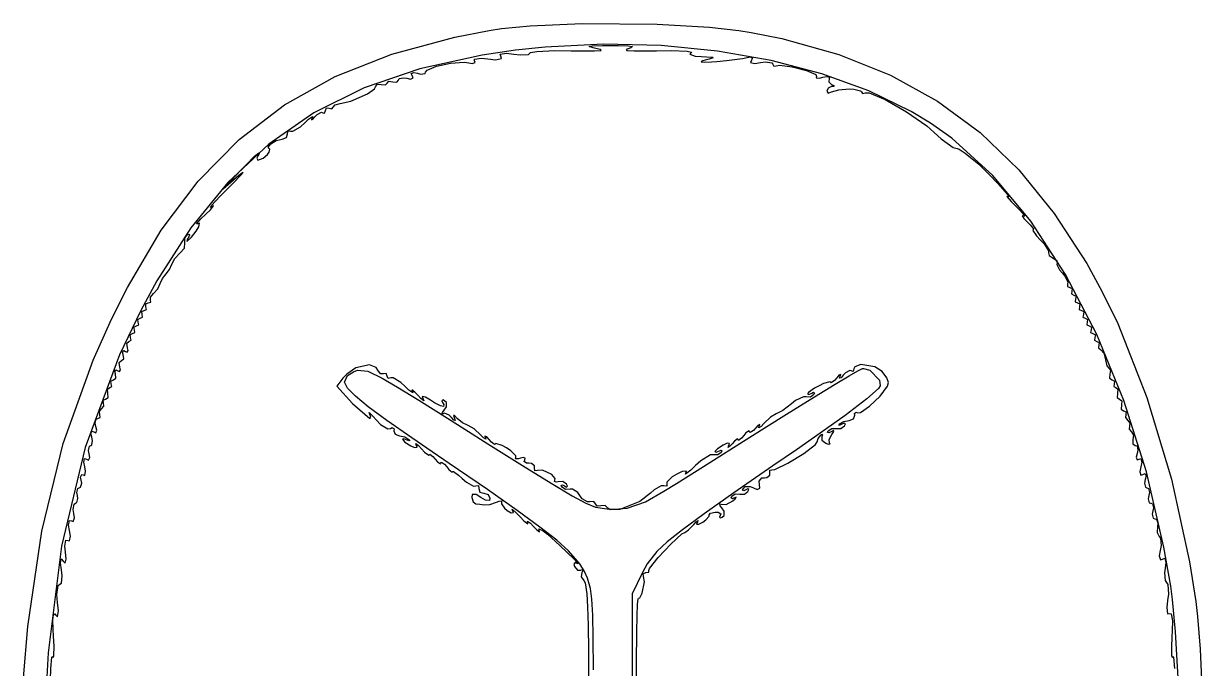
# Model space of a CAD drawing. Extents: x 182 to 1434, y 0 to 661.
# Drawn here: x 654.8 to 960.4, y 167.3 to 334.6 of the extents above; entities that cross this region are included whole.
import ezdxf

# ---------------------------------------------------------------- set-up
doc = ezdxf.new("R2010")
doc.units = 0

msp = doc.modelspace()

# ---------------------------------------------------------------- linework, layer by layer
for p, q in [((775.5, 332.787336), (778.629232, 333.25209)), ((778.629232, 333.25209), (786.129043, 333.976618)), ((786.129043, 333.976618), (799.56415, 334.557987)), ((799.56415, 334.557987), (818.986686, 334.40936)), ((818.986686, 334.40936), (832.543439, 333.621441)), ((832.543439, 333.621441), (840.182275, 332.781067)), ((750.203493, 326.641543), (766.599502, 331.057762)), ((766.599502, 331.057762), (775.5, 332.787336)), ((840.182275, 332.781067), (843.398398, 332.267757)), ((843.398398, 332.267757), (851.345838, 330.643178)), ((851.345838, 330.643178), (866.129692, 326.516545)), ((782.334554, 327.6165), (773.625041, 326.351153)), ((789.950608, 328.416112), (782.334554, 327.6165)), ((786, 326.863223), (786.211706, 327.048204)), ((786.211706, 327.048204), (787.792885, 327.341648)), ((787.792885, 327.341648), (792.496742, 327.55607)), ((805.13049, 329.170299), (789.950608, 328.416112)), ((792.496742, 327.55607), (796.75, 327.52173)), ((796.75, 327.52173), (799.245692, 327.470567)), ((799.245692, 327.470567), (802.807013, 327.466951)), ((801.416069, 328.5909), (802.175591, 328.766909)), ((802.406389, 328.271113), (801.416069, 328.5909)), ((802.175591, 328.766909), (804.869719, 328.841955)), ((803.5, 328.043922), (802.406389, 328.271113)), ((802.807013, 327.466951), (804.4804, 327.596407)), ((804.288435, 327.860682), (803.5, 328.043922)), ((804.4804, 327.596407), (804.288435, 327.860682)), ((804.869719, 328.841955), (807, 328.854997)), ((820.084281, 328.825212), (805.13049, 329.170299)), ((807, 328.854997), (808.92948, 328.851393)), ((808.92948, 328.851393), (811.540802, 328.773842)), ((811.5, 328.041496), (810.972637, 327.852955)), ((810.972637, 327.852955), (811.168582, 327.579577)), ((811.168582, 327.579577), (813.012674, 327.445879)), ((812.198162, 328.260487), (811.5, 328.041496)), ((811.540802, 328.773842), (812.58986, 328.584195)), ((812.58986, 328.584195), (812.198162, 328.260487)), ((813.012674, 327.445879), (816.481613, 327.453551)), ((816.481613, 327.453551), (818.818119, 327.510928)), ((818.818119, 327.510928), (822.76796, 327.566579)), ((834.624232, 327.413783), (820.084281, 328.825212)), ((822.76796, 327.566579), (826.81993, 327.400272)), ((826.81993, 327.400272), (827.880701, 327.14593)), ((827.880701, 327.14593), (827.818119, 326.981647)), ((848.562593, 324.968945), (834.624232, 327.413783)), ((735.530136, 320.833959), (750.203493, 326.641543)), ((773.625041, 326.351153), (757.529368, 322.826264)), ((761.833238, 323.472364), (765.474333, 324.245752)), ((765.474333, 324.245752), (768.953976, 324.502859)), ((768.953976, 324.502859), (770.214522, 324.348867)), ((770.214522, 324.348867), (771.06131, 324.186958)), ((771.06131, 324.186958), (771.794627, 324.448264)), ((771.622132, 325.296423), (773.363252, 325.548038)), ((771.656146, 324.862567), (771.622132, 325.296423)), ((771.794627, 324.448264), (771.656146, 324.862567)), ((773.363252, 325.548038), (775.152857, 325.367889)), ((775.152857, 325.367889), (777.108979, 325.161416)), ((777.108979, 325.161416), (778.700117, 325.493638)), ((778.345729, 326.648283), (779.918123, 326.913395)), ((778.526528, 326.072294), (778.345729, 326.648283)), ((778.700117, 325.493638), (778.526528, 326.072294)), ((779.918123, 326.913395), (781.873445, 326.636598)), ((781.873445, 326.636598), (783.514087, 326.429444)), ((783.514087, 326.429444), (785.687182, 326.548787)), ((785.687182, 326.548787), (786, 326.863223)), ((827.818119, 326.981647), (827.519403, 326.615975)), ((827.519403, 326.615975), (828.879198, 326.124444)), ((828.879198, 326.124444), (830.5, 326.012215)), ((830.858101, 324.846781), (830.430442, 324.590349)), ((830.430442, 324.590349), (831.164954, 324.511444)), ((830.5, 326.012215), (831.792501, 325.966545)), ((831.5, 325.042402), (830.858101, 324.846781)), ((831.164954, 324.511444), (833.086418, 324.607405)), ((832.464719, 325.31462), (831.5, 325.042402)), ((831.792501, 325.966545), (833.321229, 325.864323)), ((833.51567, 325.675752), (832.464719, 325.31462)), ((833.086418, 324.607405), (834.5, 324.720128)), ((833.321229, 325.864323), (833.51567, 325.675752)), ((834.5, 324.720128), (836.977655, 324.962888)), ((836.977655, 324.962888), (841.173675, 325.52854)), ((841.173675, 325.52854), (842.375229, 325.781761)), ((842.375229, 325.781761), (843.187444, 325.960856)), ((843.187444, 325.960856), (843.720827, 325.61217)), ((843.469738, 325.066253), (843.253615, 324.495315)), ((843.253615, 324.495315), (844.37899, 324.195754)), ((843.720827, 325.61217), (843.469738, 325.066253)), ((844.37899, 324.195754), (845.844509, 324.434119)), ((845.844509, 324.434119), (847.14464, 324.620737)), ((847.14464, 324.620737), (848.775983, 324.412434)), ((861.711615, 321.523629), (848.562593, 324.968945)), ((848.775983, 324.412434), (849, 324.0312)), ((849, 324.0312), (849.267233, 323.466085)), ((866.129692, 326.516545), (879.537531, 321.142136)), ((757.529368, 322.826264), (743.059932, 317.879782)), ((755.278043, 321.619918), (755.92342, 321.903375)), ((755.531142, 321.064828), (755.278043, 321.619918)), ((755.777227, 320.509115), (755.531142, 321.064828)), ((755.92342, 321.903375), (756.874771, 321.654963)), ((756.874771, 321.654963), (757.707393, 321.467382)), ((757.707393, 321.467382), (758.834785, 321.632829)), ((758.834785, 321.632829), (759, 321.966845)), ((759, 321.966845), (759.370635, 322.467308)), ((759.370635, 322.467308), (761.833238, 323.472364)), ((849.267233, 323.466085), (849.90973, 323.559427)), ((849.90973, 323.559427), (850.789257, 323.736619)), ((850.789257, 323.736619), (854.000926, 323.364718)), ((854.000926, 323.364718), (857.696535, 322.40266)), ((857.696535, 322.40266), (860.132628, 321.304308)), ((860.132628, 321.304308), (860.333525, 320.845855)), ((873.883548, 317.110768), (861.711615, 321.523629)), ((879.537531, 321.142136), (891.695781, 314.426577)), ((722.39863, 313.496683), (735.530136, 320.833959)), ((743.059932, 317.879782), (730.05085, 311.396508)), ((745.733975, 317.6395), (746, 318.171179)), ((746, 318.171179), (746.440625, 318.819944)), ((746.440625, 318.819944), (747.5, 318.753591)), ((747.5, 318.753591), (748.559375, 318.622382)), ((748.559375, 318.622382), (749, 319.115217)), ((749, 319.115217), (749.440625, 319.608052)), ((749.440625, 319.608052), (750.5, 319.476844)), ((750.5, 319.476844), (751.559375, 319.368)), ((751.559375, 319.368), (752, 319.914609)), ((752, 319.914609), (752.170151, 320.263585)), ((752.170151, 320.263585), (753.319093, 320.503066)), ((753.319093, 320.503066), (754.156372, 320.364074)), ((754.156372, 320.364074), (755.113608, 320.170853)), ((755.113608, 320.170853), (755.777227, 320.509115)), ((860.333525, 320.845855), (860.259902, 320.513648)), ((860.259902, 320.513648), (861.127462, 320.393578)), ((861.127462, 320.393578), (862, 320.615217)), ((862, 320.615217), (862.915849, 320.851309)), ((862.915849, 320.851309), (863.738181, 320.695144)), ((863.367188, 317.827322), (863, 317.0562)), ((864.25, 318.194164), (863.367188, 317.827322)), ((863.618999, 320.307761), (863.542048, 319.437395)), ((863.542048, 319.437395), (864.243769, 318.779575)), ((863.738181, 320.695144), (863.618999, 320.307761)), ((864.243769, 318.779575), (864.805595, 318.527131)), ((864.808486, 318.255504), (864.25, 318.194164)), ((864.805595, 318.527131), (864.808486, 318.255504)), ((739.590506, 314.432458), (743.922515, 316.315994)), ((743.922515, 316.315994), (745.733975, 317.6395)), ((863, 317.0562), (863.354102, 316.526363)), ((863.354102, 316.526363), (864.25, 316.8062)), ((864.25, 316.8062), (866.087414, 317.377568)), ((866.087414, 317.377568), (868.749706, 317.615217)), ((868.749706, 317.615217), (870.011529, 317.551381)), ((870.011529, 317.551381), (871.743169, 317.120326)), ((871.743169, 317.120326), (871.999706, 316.8062)), ((871.999706, 316.8062), (872.268681, 316.400939)), ((872.268681, 316.400939), (872.914953, 316.562655)), ((872.914953, 316.562655), (873.9545, 316.576738)), ((884.890643, 311.763292), (873.883548, 317.110768)), ((873.9545, 316.576738), (878.122152, 314.882429)), ((878.122152, 314.882429), (883.663218, 311.701643)), ((710.628174, 304.491389), (722.39863, 313.496683)), ((732.808733, 311.333196), (733, 312.007567)), ((733, 312.007567), (733.29375, 312.691659)), ((733.29375, 312.691659), (734, 312.615217)), ((734, 312.615217), (734.70625, 312.427306)), ((734.70625, 312.427306), (735, 312.843396)), ((735, 312.843396), (735.545707, 313.48214)), ((735.545707, 313.48214), (736.857726, 313.829547)), ((736.857726, 313.829547), (739.590506, 314.432458)), ((889.898704, 308.749366), (884.890643, 311.763292)), ((891.695781, 314.426577), (902.730867, 306.276495)), ((730.05085, 311.396508), (718.336237, 303.261244)), ((726.542709, 307.769061), (727.659149, 308.80893)), ((727.659149, 308.80893), (728.636865, 309.780199)), ((728.636865, 309.780199), (729.665331, 310.476205)), ((729.589408, 310.115217), (729.381416, 309.611644)), ((729.381416, 309.611644), (729.733805, 309.732202)), ((729.665331, 310.476205), (729.589408, 310.115217)), ((729.733805, 309.732202), (730.274719, 310.349674)), ((730.274719, 310.349674), (730.878635, 310.971753)), ((730.878635, 310.971753), (731.983772, 311.548966)), ((731.983772, 311.548966), (732.348877, 311.433007)), ((732.348877, 311.433007), (732.808733, 311.333196)), ((883.663218, 311.701643), (888.884107, 308.006567)), ((895.42096, 304.819308), (889.898704, 308.749366)), ((722.9165, 305.00083), (723.225223, 305.939547)), ((723.225223, 305.939547), (723.330893, 306.689611)), ((723.330893, 306.689611), (723.970807, 306.633259)), ((723.970807, 306.633259), (724.577514, 306.609836)), ((724.577514, 306.609836), (726.542709, 307.769061)), ((888.884107, 308.006567), (890.845238, 306.269979)), ((890.845238, 306.269979), (892.59882, 304.656763)), ((902.730867, 306.276495), (912.769216, 296.598517)), ((700.037968, 293.679751), (710.628174, 304.491389)), ((718.336237, 303.261244), (707.750211, 293.358791)), ((718.205371, 302.478995), (718.838394, 303.353611)), ((718.838394, 303.353611), (720.215794, 304.231636)), ((720.215794, 304.231636), (721.788394, 304.603611)), ((721.788394, 304.603611), (722.9165, 305.00083)), ((892.59882, 304.656763), (895.760343, 302.443054)), ((905.998714, 295.169705), (895.42096, 304.819308)), ((712.440011, 297.927266), (714.625703, 300.117754)), ((714.625703, 300.117754), (715.766735, 301.059642)), ((715.5, 300.115217), (715.270124, 299.614318)), ((715.270124, 299.614318), (715.497584, 299.139898)), ((715.497584, 299.139898), (716.88985, 299.613318)), ((715.854171, 300.745556), (715.5, 300.115217)), ((715.766735, 301.059642), (715.854171, 300.745556)), ((716.88985, 299.613318), (718, 300.615217)), ((718, 300.615217), (718.418471, 301.197639)), ((718.422445, 302.115217), (718.205371, 302.478995)), ((718.418471, 301.197639), (718.643555, 301.996858)), ((718.643555, 301.996858), (718.422445, 302.115217)), ((895.760343, 302.443054), (896.778888, 302.115217)), ((896.778888, 302.115217), (897.268306, 301.979723)), ((897.268306, 301.979723), (898.880758, 300.977452)), ((898.880758, 300.977452), (902.375912, 298.054272)), ((710.958208, 296.366101), (712.440011, 297.927266)), ((902.375912, 298.054272), (905.028888, 295.476634)), ((912.769216, 296.598517), (921.937252, 285.29927)), ((690.447212, 280.923443), (700.037968, 293.679751)), ((706.5, 291.616984), (710.958208, 296.366101)), ((710.567527, 295.116101), (706.5, 291.616984)), ((709.303786, 293.36299), (711.03578, 295.150653)), ((711.250563, 295.686678), (710.567527, 295.116101)), ((711.03578, 295.150653), (711.712049, 295.957854)), ((711.712049, 295.957854), (711.250563, 295.686678)), ((905.028888, 295.476634), (907.42314, 292.959788)), ((915.858935, 283.317789), (905.998714, 295.169705)), ((707.750211, 293.358791), (698.126888, 281.57395)), ((705.675292, 289.720839), (708.067527, 292.132082)), ((708.067527, 292.132082), (709.303786, 293.36299)), ((907.42314, 292.959788), (909.728096, 290.316262)), ((703.232286, 286.855149), (703.509376, 287.3539)), ((703.509376, 287.3539), (705.675292, 289.720839)), ((910, 289.608474), (909.69375, 289.655089)), ((909.69375, 289.655089), (910.759375, 288.360404)), ((909.728096, 290.316262), (910.169242, 289.589207)), ((910.169242, 289.589207), (910, 289.608474)), ((910.759375, 288.360404), (912, 287.178568)), ((700.747833, 283.894626), (702, 285.094068)), ((702, 285.094068), (703.201172, 286.247046)), ((703.201172, 286.247046), (704.000391, 287.258699)), ((703.5, 286.992773), (703.232286, 286.855149)), ((704.000391, 287.258699), (703.5, 286.992773)), ((912, 287.178568), (913.240625, 285.98681)), ((913.240625, 285.98681), (914.30625, 284.625126)), ((914, 284.622916), (913.603859, 284.709408)), ((913.603859, 284.709408), (914.062495, 283.946681)), ((914.30625, 284.625126), (914, 284.622916)), ((921.937252, 285.29927), (930.361403, 272.28538)), ((698.126888, 281.57395), (689.300384, 267.791524)), ((699.488717, 280.738341), (700.161538, 281.846034)), ((699.604272, 282.569219), (700.747833, 283.894626)), ((699.853727, 282.606501), (699.604272, 282.569219)), ((700.343428, 282.776968), (699.853727, 282.606501)), ((700.161538, 281.846034), (700.343428, 282.776968)), ((914.062495, 283.946681), (914.860784, 283.191405)), ((914.860784, 283.191405), (915.718477, 282.38526)), ((915.718477, 282.38526), (916.578243, 281.279041)), ((924.887396, 269.483965), (915.858935, 283.317789)), ((916.578243, 281.279041), (916.47442, 281.115217)), ((681.675106, 266.084139), (690.447212, 280.923443)), ((696.567434, 278.852097), (697.198182, 279.737701)), ((696.610848, 277.686947), (696.567434, 278.852097)), ((697.114089, 278.026163), (698.29063, 279.112857)), ((697.187389, 278.547092), (697.114089, 278.026163)), ((697.595492, 279.269726), (697.187389, 278.547092)), ((697.198182, 279.737701), (697.604797, 279.938274)), ((697.810282, 279.696241), (697.595492, 279.269726)), ((697.604797, 279.938274), (697.810282, 279.696241)), ((698.29063, 279.112857), (699.488717, 280.738341)), ((916.47442, 281.115217), (916.391111, 280.908423)), ((916.391111, 280.908423), (917.38939, 279.512054)), ((917.38939, 279.512054), (918.348025, 278.494465)), ((918.348025, 278.494465), (919.327845, 277.415766)), ((695.317174, 274.968972), (696.446776, 276.325801)), ((696.446776, 276.325801), (696.610848, 277.686947)), ((919.327845, 277.415766), (920.469187, 275.606753)), ((920.469187, 275.606753), (920.490132, 275.09925)), ((920.490132, 275.09925), (920.633071, 274.367715)), ((692.628624, 270.76103), (693.195043, 272.115217)), ((693.195043, 272.115217), (693.944214, 273.572258)), ((693.944214, 273.572258), (695.317174, 274.968972)), ((920.633071, 274.367715), (921.648872, 273.696463)), ((921.648872, 273.696463), (922.634044, 273.08148)), ((922.703345, 272.485229), (922.627345, 272.097533)), ((922.627345, 272.097533), (923.331878, 270.697352)), ((922.634044, 273.08148), (922.703345, 272.485229)), ((930.361403, 272.28538), (934.334029, 265.106265)), ((690.761463, 268.463233), (691.695043, 269.6116)), ((691.695043, 269.6116), (692.628624, 270.76103)), ((923.331878, 270.697352), (924.025637, 269.857324)), ((924.025637, 269.857324), (924.72401, 268.996335)), ((924.72401, 268.996335), (925.459699, 267.454615)), ((932.96987, 253.888636), (924.887396, 269.483965)), ((677.539546, 257.840137), (681.675106, 266.084139)), ((689.300384, 267.791524), (685.134101, 260.115217)), ((689.559752, 265.731985), (690.195043, 267.1116)), ((690.195043, 267.1116), (690.761463, 268.463233)), ((925.406403, 266.963773), (925.364442, 266.364481)), ((925.364442, 266.364481), (926, 266.115217)), ((925.459699, 267.454615), (925.406403, 266.963773)), ((926, 266.115217), (926.608064, 265.821467)), ((687.64227, 263.548991), (688.460587, 264.51634)), ((687.68221, 262.76634), (687.64227, 263.548991)), ((688.460587, 264.51634), (689.559752, 265.731985)), ((926.5, 265.115217), (926.391936, 264.408967)), ((926.391936, 264.408967), (927, 264.115217)), ((926.608064, 265.821467), (926.5, 265.115217)), ((927, 264.115217), (927.608064, 263.821467)), ((927.5, 263.115217), (927.391936, 262.408967)), ((927.608064, 263.821467), (927.5, 263.115217)), ((934.334029, 265.106265), (938.406643, 256.732895)), ((685.134101, 260.115217), (679.624453, 248.589964)), ((685.391936, 259.821467), (686, 260.115217)), ((685.5, 259.115217), (685.391936, 259.821467)), ((686, 260.115217), (686.608064, 260.408967)), ((686.423558, 261.821467), (687.10765, 262.115217)), ((686.5, 261.115217), (686.423558, 261.821467)), ((686.608064, 260.408967), (686.5, 261.115217)), ((687.10765, 262.115217), (687.782021, 262.306485)), ((687.782021, 262.306485), (687.68221, 262.76634)), ((927.391936, 262.408967), (928, 262.115217)), ((928, 262.115217), (928.608064, 261.821467)), ((928.5, 261.115217), (928.391936, 260.408967)), ((928.391936, 260.408967), (929, 260.115217)), ((928.608064, 261.821467), (928.5, 261.115217)), ((929, 260.115217), (929.608064, 259.821467)), ((929.608064, 259.821467), (929.5, 259.115217)), ((672.805585, 247.252252), (677.539546, 257.840137)), ((684.391936, 257.821467), (685, 258.115217)), ((684.5, 257.115217), (684.391936, 257.821467)), ((684.608064, 256.408967), (684.5, 257.115217)), ((685, 258.115217), (685.608064, 258.408967)), ((685.608064, 258.408967), (685.5, 259.115217)), ((929.5, 259.115217), (929.391936, 258.408967)), ((929.391936, 258.408967), (930, 258.115217)), ((930, 258.115217), (930.608064, 257.821467)), ((930.5, 257.115217), (930.391936, 256.408967)), ((930.608064, 257.821467), (930.5, 257.115217)), ((938.406643, 256.732895), (945.968299, 237.526856)), ((682.391936, 253.821467), (683, 254.115217)), ((682.5, 253.115217), (682.391936, 253.821467)), ((683, 254.115217), (683.608064, 254.408967)), ((683.391936, 255.821467), (684, 256.115217)), ((683.5, 255.115217), (683.391936, 255.821467)), ((683.608064, 254.408967), (683.5, 255.115217)), ((684, 256.115217), (684.608064, 256.408967)), ((930.391936, 256.408967), (931, 256.115217)), ((931, 256.115217), (931.608064, 255.821467)), ((931.5, 255.115217), (931.391936, 254.408967)), ((931.391936, 254.408967), (932, 254.115217)), ((931.608064, 255.821467), (931.5, 255.115217)), ((932, 254.115217), (932.608064, 253.821467)), ((932.608064, 253.821467), (932.5, 253.115217)), ((939.99213, 236.752206), (932.96987, 253.888636)), ((681.552212, 251.626404), (682.090402, 252.115217)), ((681.701324, 250.451172), (681.552212, 251.626404)), ((682.090402, 252.115217), (682.63462, 252.408967)), ((682.63462, 252.408967), (682.5, 253.115217)), ((932.5, 253.115217), (932.391936, 252.408967)), ((932.391936, 252.408967), (933, 252.115217)), ((933, 252.115217), (933.62357, 251.846556)), ((933.552786, 251.200627), (933.462213, 250.451821)), ((933.62357, 251.846556), (933.552786, 251.200627)), ((679.624453, 248.589964), (670.7333, 224.585443)), ((680.138374, 247.115217), (680.723081, 247.571099)), ((680.435819, 249.291317), (680.719402, 249.712426)), ((680.618443, 248.667155), (680.435819, 249.291317)), ((680.723081, 247.571099), (680.618443, 248.667155)), ((680.719402, 249.712426), (681.181393, 249.50311)), ((681.181393, 249.50311), (681.648998, 249.293242)), ((681.648998, 249.293242), (681.908792, 249.766961)), ((681.908792, 249.766961), (681.701324, 250.451172)), ((933.462213, 250.451821), (934.038202, 249.935816)), ((934.038202, 249.935816), (934.829692, 249.031886)), ((934.829692, 249.031886), (935.257237, 247.350406)), ((665.069994, 225.657028), (672.805585, 247.252252)), ((678.435819, 244.291317), (678.719402, 244.712426)), ((678.719402, 244.712426), (679.181393, 244.50311)), ((679.181393, 244.50311), (679.648998, 244.293242)), ((679.565829, 246.626865), (680.138374, 247.115217)), ((679.701324, 245.451172), (679.565829, 246.626865)), ((679.648998, 244.293242), (679.908792, 244.766961)), ((679.908792, 244.766961), (679.701324, 245.451172)), ((740.869515, 245.247092), (738.545455, 243.569763)), ((740.293105, 244.202903), (741.359164, 244.631995)), ((744.424449, 246.052815), (740.869515, 245.247092)), ((741.359164, 244.631995), (743.988438, 244.394967)), ((746.147191, 245.35973), (744.424449, 246.052815)), ((746.63617, 244.620961), (746.147191, 245.35973)), ((747.304103, 243.728166), (746.63617, 244.620961)), ((868.983772, 244.548966), (867.878635, 243.971753)), ((868.800188, 243.203977), (871.076107, 244.492962)), ((869.348877, 244.433007), (868.983772, 244.548966)), ((870, 244.94855), (869.808733, 244.31586)), ((870.240786, 245.534291), (870, 244.94855)), ((871.843025, 246.084088), (870.240786, 245.534291)), ((871.076107, 244.492962), (872.258753, 245.053388)), ((875.427781, 245.500628), (871.843025, 246.084088)), ((872.258753, 245.053388), (872.529192, 245.115217)), ((872.529192, 245.115217), (874.16071, 244.668903)), ((874.16071, 244.668903), (876.628256, 242.070831)), ((877.345012, 244.286476), (875.427781, 245.500628)), ((935.257237, 247.350406), (935.598169, 245.771804)), ((935.598169, 245.771804), (936.18142, 245.115217)), ((936.18142, 245.115217), (936.546127, 244.674592)), ((936.546127, 244.674592), (936.361626, 243.615217)), ((677.406028, 241.821467), (678.047972, 242.115217)), ((677.5, 241.115217), (677.406028, 241.821467)), ((678.047972, 242.115217), (678.697458, 242.570277)), ((678.618443, 243.667155), (678.435819, 244.291317)), ((678.697458, 242.570277), (678.618443, 243.667155)), ((737.557102, 242.53631), (736.200852, 240.875522)), ((738.545455, 243.569763), (737.557102, 242.53631)), ((737.961993, 241.566493), (738.703593, 243.27931)), ((738.767657, 239.99333), (737.961993, 241.566493)), ((738.703593, 243.27931), (740.293105, 244.202903)), ((743.988438, 244.394967), (747.722388, 242.574738)), ((748.104785, 243.679978), (747.304103, 243.728166)), ((747.722388, 242.574738), (751.68263, 240.253347)), ((748.737031, 243.742305), (748.104785, 243.679978)), ((749, 243.115217), (748.737031, 243.742305)), ((749.292453, 242.506351), (749, 243.115217)), ((749.995583, 242.612488), (749.292453, 242.506351)), ((750.59267, 242.629965), (749.995583, 242.612488)), ((752.544664, 241.462582), (750.59267, 242.629965)), ((753.659149, 240.421505), (752.544664, 241.462582)), ((863.763281, 241.605679), (862.164844, 241.16102)), ((864, 241.449768), (863.763281, 241.605679)), ((864.124211, 241.324611), (864, 241.449768)), ((864.962942, 241.976944), (864.124211, 241.324611)), ((865.574157, 242.674087), (864.962942, 241.976944)), ((865.145897, 241.010989), (868.800188, 243.203977)), ((866.134217, 243.309432), (865.574157, 242.674087)), ((866.627518, 243.544472), (866.134217, 243.309432)), ((866.30502, 242.566849), (866.5, 243.115217)), ((866.69225, 242.684038), (866.30502, 242.566849)), ((866.5, 243.115217), (866.627518, 243.544472)), ((867.274719, 243.349674), (866.69225, 242.684038)), ((867.878635, 243.971753), (867.274719, 243.349674)), ((869.808733, 244.31586), (869.348877, 244.433007)), ((876.628256, 242.070831), (876.84856, 240.567369)), ((878.513847, 242.687793), (877.345012, 244.286476)), ((879, 241.412169), (878.513847, 242.687793)), ((936.361626, 243.615217), (936.29762, 242.555842)), ((936.29762, 242.555842), (936.952028, 242.115217)), ((936.952028, 242.115217), (937.593972, 241.821467)), ((937.593972, 241.821467), (937.5, 241.115217)), ((676.53372, 239.674592), (677.090402, 240.115217)), ((676.638374, 238.615217), (676.53372, 239.674592)), ((676.70238, 237.555842), (676.638374, 238.615217)), ((677.090402, 240.115217), (677.63462, 240.408967)), ((677.63462, 240.408967), (677.5, 241.115217)), ((736.200852, 240.875522), (736, 240.452742)), ((736, 240.452742), (740.000104, 236.011284)), ((740.777334, 237.90474), (738.767657, 239.99333)), ((751.68263, 240.253347), (757.212807, 236.842921)), ((754.635869, 239.450235), (753.659149, 240.421505)), ((755.657612, 238.754229), (754.635869, 239.450235)), ((756.215257, 238.967561), (755.456952, 239.500373)), ((755.456952, 239.500373), (755.576788, 239.115217)), ((755.576788, 239.115217), (755.657612, 238.754229)), ((757, 238.115217), (756.215257, 238.967561)), ((858.236719, 238.860017), (858, 238.53052)), ((858, 238.53052), (858.339137, 238.363449)), ((859.835156, 239.970769), (858.236719, 238.860017)), ((858.339137, 238.363449), (859.154508, 238.710709)), ((859.154508, 238.710709), (859.581023, 238.9255)), ((859.581023, 238.9255), (859.823056, 238.720014)), ((859.823056, 238.720014), (859.622483, 238.3134)), ((859.828134, 237.738553), (865.145897, 241.010989)), ((861, 240.615217), (859.835156, 239.970769)), ((862.164844, 241.16102), (861, 240.615217)), ((876.388556, 239.887087), (873.338574, 237.183386)), ((876.84856, 240.567369), (876.388556, 239.887087)), ((876.788705, 237.938759), (878.705677, 240.51827)), ((878.705677, 240.51827), (879, 241.412169)), ((937.5, 241.115217), (937.36538, 240.408967)), ((937.36538, 240.408967), (937.909598, 240.115217)), ((937.909598, 240.115217), (938.46628, 239.674592)), ((938.361626, 238.615217), (938.271065, 237.555842)), ((938.46628, 239.674592), (938.361626, 238.615217)), ((675, 234.615217), (675.560288, 235.339396)), ((675.393483, 236.841765), (676.047972, 237.115217)), ((675.457295, 236.184315), (675.393483, 236.841765)), ((675.560288, 235.339396), (675.457295, 236.184315)), ((676.047972, 237.115217), (676.70238, 237.555842)), ((740.000104, 236.011284), (744.560162, 232.115217)), ((744.131561, 235.154665), (740.777334, 237.90474)), ((757.780975, 237.262873), (757, 238.115217)), ((757.212807, 236.842921), (764.649931, 232.16971)), ((758.513833, 236.730061), (757.780975, 237.262873)), ((758.977817, 237.655432), (758.104648, 237.771666)), ((758.104648, 237.771666), (758.375453, 237.115217)), ((758.375453, 237.115217), (758.513833, 236.730061)), ((760.253493, 236.865217), (758.977817, 237.655432)), ((761.321223, 236.190028), (760.253493, 236.865217)), ((762.880357, 235.354342), (761.321223, 236.190028)), ((763.669373, 235.205231), (762.880357, 235.354342)), ((763.432176, 236.918276), (763.182904, 236.709011)), ((763.182904, 236.709011), (763.404508, 236.269726)), ((763.404508, 236.269726), (763.686252, 235.743076)), ((763.89405, 236.680698), (763.432176, 236.918276)), ((763.686252, 235.743076), (763.669373, 235.205231)), ((764.414718, 236.24301), (763.89405, 236.680698)), ((764.38534, 235.113191), (764.414718, 236.24301)), ((853.819829, 235.901251), (851.612084, 234.195373)), ((852.5618, 233.211226), (859.828134, 237.738553)), ((854.91118, 236.750025), (853.819829, 235.901251)), ((856.953478, 237.705717), (854.91118, 236.750025)), ((857.652879, 237.694925), (856.953478, 237.705717)), ((858.760717, 237.673504), (857.652879, 237.694925)), ((859.622483, 238.3134), (858.760717, 237.673504)), ((873.338574, 237.183386), (867.716042, 232.892897)), ((874.073102, 235.262141), (876.788705, 237.938759)), ((938.271065, 237.555842), (938.861626, 237.115217)), ((938.861626, 237.115217), (939.452188, 236.674592)), ((939.361626, 235.615217), (939.29762, 234.555842)), ((939.452188, 236.674592), (939.361626, 235.615217)), ((945.839949, 218.295079), (939.99213, 236.752206)), ((945.968299, 237.526856), (952.344601, 216.391662)), ((673.991629, 232.115217), (674.61815, 232.388669)), ((674.439712, 233.891038), (675, 234.615217)), ((674.542705, 233.046119), (674.439712, 233.891038)), ((674.61815, 232.388669), (674.542705, 233.046119)), ((748.970878, 231.597049), (744.131561, 235.154665)), ((744.44927, 233.365217), (744.382466, 233.620848)), ((744.382466, 233.620848), (745.32846, 232.735682)), ((744.75771, 232.482405), (744.44927, 233.365217)), ((744.560162, 232.115217), (744.75771, 232.482405)), ((745.32846, 232.735682), (746.224741, 231.703909)), ((763.196865, 233.195559), (763.408624, 233.689218)), ((763.434091, 233.349674), (763.196865, 233.195559)), ((763.408624, 233.689218), (763.831526, 234.276189)), ((763.883466, 233.49799), (763.434091, 233.349674)), ((763.831526, 234.276189), (764.38534, 235.113191)), ((765.10424, 232.965177), (763.883466, 233.49799)), ((765.725281, 232.349674), (765.10424, 232.965177)), ((766.30775, 231.684038), (765.725281, 232.349674)), ((766.494339, 232.865217), (766.197076, 232.865217)), ((766.197076, 232.865217), (766.5, 232.115217)), ((767.17946, 232.115217), (766.494339, 232.865217)), ((843.061795, 227.253563), (852.5618, 233.211226)), ((848.367268, 232.441502), (846.663223, 230.80418)), ((849.884924, 233.30418), (848.367268, 232.441502)), ((851.612084, 234.195373), (849.884924, 233.30418)), ((867.716042, 232.892897), (859.841858, 227.260492)), ((869.925955, 232.000492), (870.225223, 232.939547)), ((870.201871, 233.409109), (870.640701, 233.748463)), ((870.225223, 232.939547), (870.201871, 233.409109)), ((870.640701, 233.748463), (871.055, 233.581225)), ((871.055, 233.581225), (871.725833, 233.638627)), ((871.725833, 233.638627), (874.073102, 235.262141)), ((939.29762, 234.555842), (939.952028, 234.115217)), ((939.952028, 234.115217), (940.606517, 233.841765)), ((940.542705, 233.184315), (940.439712, 232.339396)), ((940.439712, 232.339396), (941, 231.615217)), ((940.606517, 233.841765), (940.542705, 233.184315)), ((673.337649, 230.874022), (673.570076, 231.967139)), ((673.539746, 229.989988), (673.337649, 230.874022)), ((673.782353, 229.055613), (673.539746, 229.989988)), ((673.570076, 231.967139), (673.991629, 232.115217)), ((746.224741, 231.703909), (747.308661, 230.568421)), ((747.308661, 230.568421), (749.196723, 229.438204)), ((755.435822, 227.085835), (748.970878, 231.597049)), ((749.196723, 229.438204), (749.859265, 229.528238)), ((749.859265, 229.528238), (750.328735, 229.73599)), ((750.328735, 229.73599), (750.80273, 229.431202)), ((750.80273, 229.431202), (750.774777, 228.939547)), ((764.649931, 232.16971), (769.188913, 229.305262)), ((766.69498, 231.566849), (766.30775, 231.684038)), ((766.5, 232.115217), (766.69498, 231.566849)), ((768.556763, 230.964475), (767.17946, 232.115217)), ((770.003617, 230.30418), (768.556763, 230.964475)), ((769.188913, 229.305262), (775.137625, 225.549556)), ((771.599991, 229.441502), (770.003617, 230.30418)), ((773.336777, 227.80418), (771.599991, 229.441502)), ((844.574157, 229.674087), (843.960432, 228.994644)), ((845.133221, 230.309432), (844.574157, 229.674087)), ((845.619798, 230.544472), (845.133221, 230.309432)), ((845.375685, 229.705518), (845.487381, 230.115217)), ((846.002189, 230.072606), (845.375685, 229.705518)), ((845.487381, 230.115217), (845.619798, 230.544472)), ((846.663223, 230.80418), (846.002189, 230.072606)), ((863.377517, 228.917035), (864.263885, 229.54749)), ((864.263885, 229.54749), (865.430874, 229.50337)), ((865.430874, 229.50337), (866.618169, 229.492104)), ((866.095066, 230.391845), (866.320579, 230.692138)), ((866.400837, 230.34852), (866.095066, 230.391845)), ((866.320579, 230.692138), (867.393443, 231.329794)), ((866.904508, 230.6094), (866.400837, 230.34852)), ((866.618169, 229.492104), (867.553358, 230.201552)), ((867.490713, 230.903465), (866.904508, 230.6094)), ((867.393443, 231.329794), (868.820579, 231.602463)), ((867.810186, 230.702654), (867.490713, 230.903465)), ((867.553358, 230.201552), (867.810186, 230.702654)), ((868.820579, 231.602463), (869.925955, 232.000492)), ((941, 231.615217), (941.572832, 230.911336)), ((941.5, 230.115217), (941.409547, 229.329988)), ((941.409547, 229.329988), (941.940014, 228.65229)), ((941.572832, 230.911336), (941.5, 230.115217)), ((672.217647, 228.174821), (672.47972, 228.84234)), ((672.460254, 227.240447), (672.217647, 228.174821)), ((672.646294, 226.413191), (672.460254, 227.240447)), ((672.47972, 228.84234), (673, 228.615217)), ((672.487046, 225.282221), (672.646294, 226.413191)), ((673, 228.615217), (673.52028, 228.388095)), ((673.52028, 228.388095), (673.782353, 229.055613)), ((750.774777, 228.939547), (751.074045, 228.000492)), ((751.074045, 228.000492), (752.179421, 227.602463)), ((752.179421, 227.602463), (753.606557, 227.329794)), ((753.367188, 226.868068), (753, 226.709418)), ((753, 226.709418), (753.622949, 226.006069)), ((754.25, 226.513909), (753.367188, 226.868068)), ((753.606557, 227.329794), (754.679421, 226.692138)), ((754.684369, 226.296222), (754.25, 226.513909)), ((754.679421, 226.692138), (754.910583, 226.390111)), ((754.910583, 226.390111), (754.684369, 226.296222)), ((759.321823, 224.426986), (755.435822, 227.085835)), ((773.997811, 227.072606), (773.336777, 227.80418)), ((774.624315, 226.705518), (773.997811, 227.072606)), ((774.866779, 227.309432), (774.380202, 227.544472)), ((774.380202, 227.544472), (774.512619, 227.115217)), ((774.512619, 227.115217), (774.624315, 226.705518)), ((775.425843, 226.674087), (774.866779, 227.309432)), ((776.037058, 225.979379), (775.425843, 226.674087)), ((831.04302, 219.690121), (843.061795, 227.253563)), ((839.037058, 226.240435), (838.425843, 225.556347)), ((839.875789, 226.804615), (839.037058, 226.240435)), ((840, 226.615217), (839.875789, 226.804615)), ((840.11585, 226.42582), (840, 226.615217)), ((840.898123, 226.989999), (840.11585, 226.42582)), ((841.468197, 227.674087), (840.898123, 226.989999)), ((842.040779, 228.353531), (841.468197, 227.674087)), ((842.839998, 228.886343), (842.040779, 228.353531)), ((842.968197, 228.674087), (842.839998, 228.886343)), ((843.104756, 228.461832), (842.968197, 228.674087)), ((843.960432, 228.994644), (843.104756, 228.461832)), ((859.841858, 227.260492), (855.160677, 224.017595)), ((860.5, 226.061101), (860.767408, 226.932654)), ((860.767408, 226.932654), (861.410325, 227.781884)), ((861.410325, 227.781884), (861.722603, 228.026355)), ((861.857285, 227.862109), (861.666069, 227.470002)), ((861.666069, 227.470002), (861.707192, 226.468013)), ((861.707192, 226.468013), (862.725263, 225.667149)), ((861.722603, 228.026355), (861.857285, 227.862109)), ((863.166033, 228.485267), (863.377517, 228.917035)), ((863.525473, 228.352916), (863.166033, 228.485267)), ((864.095492, 228.652667), (863.525473, 228.352916)), ((863.590801, 226.672991), (864.258676, 227.965166)), ((863.728195, 225.720355), (863.590801, 226.672991)), ((864.749625, 229.014674), (864.095492, 228.652667)), ((864.258676, 227.965166), (864.824202, 228.700477)), ((864.824202, 228.700477), (864.749625, 229.014674)), ((941.940014, 228.65229), (942.461466, 227.796529)), ((942.349337, 226.583192), (942.296469, 225.546435)), ((942.461466, 227.796529), (942.349337, 226.583192)), ((659.491678, 202.879866), (665.069994, 225.657028)), ((670.7333, 224.585443), (664.597767, 198.966926)), ((671.609026, 223.796124), (671.827407, 224.945066)), ((671.751143, 222.958845), (671.609026, 223.796124)), ((671.827407, 224.945066), (672.161007, 225.115217)), ((672.161007, 225.115217), (672.487046, 225.282221)), ((753.622949, 226.006069), (755.120677, 225.050633)), ((755.120677, 225.050633), (756.14321, 224.545304)), ((756.14321, 224.545304), (756.799329, 224.644295)), ((756.544489, 225.265449), (756.437734, 225.603258)), ((756.437734, 225.603258), (757.172655, 225.064576)), ((756.799329, 224.644295), (756.544489, 225.265449)), ((757.172655, 225.064576), (757.923812, 224.254433)), ((757.923812, 224.254433), (758.729957, 223.401061)), ((758.729957, 223.401061), (759.836176, 222.570475)), ((765.136434, 220.457627), (759.321823, 224.426986)), ((775.137625, 225.549556), (784.812898, 219.456584)), ((776.875789, 225.343486), (776.037058, 225.979379)), ((777, 225.480624), (776.875789, 225.343486)), ((777.232428, 225.63363), (777, 225.480624)), ((778.80189, 225.104891), (777.232428, 225.63363)), ((779.945618, 224.48827), (778.80189, 225.104891)), ((781.050086, 223.749129), (779.945618, 224.48827)), ((782.354444, 222.393077), (781.050086, 223.749129)), ((834.622949, 224.224366), (834, 223.521016)), ((834, 223.521016), (834.339137, 223.360657)), ((834.339137, 223.360657), (835.154508, 223.710709)), ((836.120677, 225.179802), (834.622949, 224.224366)), ((835.622483, 223.3134), (834.745444, 222.679364)), ((835.154508, 223.710709), (835.581023, 223.9255)), ((835.581023, 223.9255), (835.823056, 223.720014)), ((835.823056, 223.720014), (835.622483, 223.3134)), ((837.143231, 225.685086), (836.120677, 225.179802)), ((837.800312, 225.586091), (837.143231, 225.685086)), ((837.400939, 224.594063), (837.54652, 224.964985)), ((837.869453, 224.909148), (837.400939, 224.594063)), ((837.54652, 224.964985), (837.800312, 225.586091)), ((838.425843, 225.556347), (837.869453, 224.909148)), ((855.160677, 224.017595), (849.042259, 219.813889)), ((857.044209, 223.052892), (860.035854, 225.370307)), ((860.035854, 225.370307), (860.5, 226.061101)), ((862.725263, 225.667149), (863.3346, 225.467891)), ((863.3346, 225.467891), (863.868975, 225.49624)), ((863.868975, 225.49624), (863.728195, 225.720355)), ((942.296469, 225.546435), (942.960399, 225.115217)), ((942.960399, 225.115217), (943.411649, 224.972071)), ((943.411649, 224.972071), (943.666431, 223.888818)), ((943.666431, 223.888818), (943.460254, 222.989988)), ((670.351733, 220.7783), (670.598524, 221.739447)), ((670.605761, 219.549853), (670.351733, 220.7783)), ((670.598524, 221.739447), (671.117442, 221.542634)), ((671.117442, 221.542634), (671.626883, 221.331756)), ((671.626883, 221.331756), (671.937412, 222.025734)), ((671.937412, 222.025734), (671.751143, 222.958845)), ((759.836176, 222.570475), (760, 222.695563)), ((760, 222.695563), (760.11585, 222.853764)), ((760.11585, 222.853764), (760.898123, 222.246775)), ((760.898123, 222.246775), (761.468197, 221.556347)), ((761.468197, 221.556347), (762.040779, 220.876904)), ((762.040779, 220.876904), (762.839998, 220.344091)), ((762.839998, 220.344091), (762.968197, 220.556347)), ((762.968197, 220.556347), (763.096395, 220.768602)), ((763.096395, 220.768602), (763.895614, 220.23579)), ((763.895614, 220.23579), (764.468197, 219.556347)), ((774.993636, 213.67193), (765.136434, 220.457627)), ((782.33589, 221.682556), (782.39368, 221.943188)), ((782.985083, 221.604458), (782.33589, 221.682556)), ((782.39368, 221.943188), (782.354444, 222.393077)), ((783.612107, 221.79661), (782.985083, 221.604458)), ((784.291528, 222.002694), (783.612107, 221.79661)), ((784.834049, 221.79923), (784.291528, 222.002694)), ((784.548664, 220.989757), (784.674807, 221.398061)), ((785.121566, 220.504438), (784.548664, 220.989757)), ((784.674807, 221.398061), (784.834049, 221.79923)), ((785.760762, 220.478122), (785.121566, 220.504438)), ((786.416768, 220.427606), (785.760762, 220.478122)), ((787.195786, 219.796059), (786.416768, 220.427606)), ((830.334198, 221.164432), (828.935913, 219.921204)), ((832.819753, 222.652936), (830.334198, 221.164432)), ((833.600885, 222.714878), (832.819753, 222.652936)), ((834.745444, 222.679364), (833.600885, 222.714878)), ((849.541717, 218.855423), (852.90481, 220.483104)), ((852.90481, 220.483104), (857.044209, 223.052892)), ((943.460254, 222.989988), (943.226091, 222.080471)), ((943.226091, 222.080471), (943.45923, 221.381977)), ((943.45923, 221.381977), (943.932948, 221.573777)), ((943.932948, 221.573777), (944.415902, 221.741324)), ((944.641201, 220.752818), (944.394239, 219.549853)), ((944.415902, 221.741324), (944.641201, 220.752818)), ((669.562559, 216.911305), (669.833565, 217.603064)), ((669.833565, 217.603064), (670.239102, 217.467444)), ((670.239102, 217.467444), (670.653974, 217.357012)), ((670.837831, 218.40121), (670.605761, 219.549853)), ((670.653974, 217.357012), (670.837831, 218.40121)), ((764.468197, 219.556347), (765.040779, 218.858236)), ((765.040779, 218.858236), (765.839998, 218.199368)), ((765.839998, 218.199368), (765.968197, 218.319763)), ((765.968197, 218.319763), (766.178472, 218.395397)), ((766.178472, 218.395397), (767.531915, 217.434291)), ((767.531915, 217.434291), (768.508382, 216.515926)), ((784.812898, 219.456584), (791.942198, 215.032712)), ((787.225223, 219.290887), (787.195786, 219.796059)), ((787.32612, 218.537873), (787.225223, 219.290887)), ((787.954557, 218.587132), (787.32612, 218.537873)), ((789.334791, 218.713998), (787.954557, 218.587132)), ((791.723413, 217.610998), (789.334791, 218.713998)), ((792.54709, 216.558133), (791.723413, 217.610998)), ((824.077368, 217.655226), (822.903225, 216.949555)), ((824, 215.251406), (831.04302, 219.690121)), ((825.484658, 218.333162), (824.077368, 217.655226)), ((826.61473, 218.474724), (825.484658, 218.333162)), ((827.706654, 218.742701), (826.362451, 217.691255)), ((826.362451, 217.691255), (826.413068, 217.947814)), ((826.413068, 217.947814), (826.61473, 218.474724)), ((828.935913, 219.921204), (827.706654, 218.742701)), ((849.042259, 219.813889), (838.88828, 212.797136)), ((847.457622, 216.796374), (848.200253, 217.435223)), ((848.200253, 217.435223), (848.225223, 217.939547)), ((848.225223, 217.939547), (848.266781, 218.729234)), ((848.266781, 218.729234), (848.752554, 218.768147)), ((848.752554, 218.768147), (849.541717, 218.855423)), ((944.394239, 219.549853), (944.133028, 218.295722)), ((944.133028, 218.295722), (944.403047, 217.363094)), ((944.403047, 217.363094), (944.961291, 217.591294)), ((944.961291, 217.591294), (945.508325, 217.838411)), ((945.508325, 217.838411), (945.78685, 217.187981)), ((945.78685, 217.187981), (945.539746, 216.240447)), ((950.399099, 198.73766), (945.839949, 218.295079)), ((668.587897, 212.89178), (668.854304, 213.957405)), ((668.854304, 213.957405), (669.210251, 214.115217)), ((669.210251, 214.115217), (669.56617, 214.273138)), ((669.70989, 216.116597), (669.562559, 216.911305)), ((669.56617, 214.273138), (669.832384, 215.339499)), ((669.832384, 215.339499), (669.70989, 216.116597)), ((768.508382, 216.515926), (769.56254, 215.591534)), ((769.56254, 215.591534), (771.440585, 214.589732)), ((771.440585, 214.589732), (772.033159, 214.63571)), ((772.033159, 214.63571), (772.670272, 214.690331)), ((772.670272, 214.690331), (772.774777, 213.939547)), ((772.774777, 213.939547), (773.04582, 213.036878)), ((791.942198, 215.032712), (797.025798, 212.011354)), ((792.365364, 215.756074), (792.47607, 216.076498)), ((792.829359, 215.552725), (792.365364, 215.756074)), ((792.47607, 216.076498), (792.54709, 216.558133)), ((793.346912, 215.694845), (792.829359, 215.552725)), ((794.593505, 215.728865), (793.346912, 215.694845)), ((794.167974, 214.737759), (794.482543, 214.89028)), ((794.377517, 214.3134), (794.167974, 214.737759)), ((795.27107, 213.685701), (794.377517, 214.3134)), ((794.482543, 214.89028), (795, 214.615217)), ((795.553358, 215.028882), (794.593505, 215.728865)), ((795, 214.615217), (795.535296, 214.330029)), ((795.535296, 214.330029), (795.809651, 214.535125)), ((795.809651, 214.535125), (795.553358, 215.028882)), ((820.064351, 214.660693), (818.201747, 213.619315)), ((820.756909, 214.655005), (820.064351, 214.660693)), ((820.752126, 213.222194), (824, 215.251406)), ((821.536468, 214.567834), (820.756909, 214.655005)), ((821.540223, 215.579618), (821.519242, 215.084084)), ((821.519242, 215.084084), (821.536468, 214.567834)), ((822.903225, 216.949555), (821.540223, 215.579618)), ((841.177105, 213.510187), (841.40618, 213.963413)), ((841.40618, 213.963413), (841.838048, 214.428721)), ((841.838048, 214.428721), (843.111543, 214.502023)), ((843.111543, 214.502023), (844.004227, 214.112955)), ((844.004227, 214.112955), (844.944124, 213.676403)), ((844.944124, 213.676403), (845.634269, 214.072414)), ((845.468277, 215.805706), (846.119084, 216.679935)), ((845.524968, 214.985568), (845.468277, 215.805706)), ((845.634269, 214.072414), (845.524968, 214.985568)), ((846.119084, 216.679935), (846.831429, 216.740534)), ((846.831429, 216.740534), (847.457622, 216.796374)), ((945.539746, 216.240447), (945.336908, 215.353741)), ((945.336908, 215.353741), (945.573255, 214.262405)), ((945.573255, 214.262405), (946, 214.115217)), ((946, 214.115217), (946.418341, 213.971178)), ((946.418341, 213.971178), (946.677861, 212.933101)), ((952.344601, 216.391662), (957.046842, 194.947204)), ((668.710251, 212.115217), (668.587897, 212.89178)), ((668.593758, 210.27303), (668.83616, 211.338655)), ((668.83616, 211.338655), (668.710251, 212.115217)), ((771.071067, 212.40445), (771, 211.63827)), ((771, 211.63827), (771.29375, 210.525895)), ((772.0882, 212.401919), (771.071067, 212.40445)), ((773.333333, 211.632464), (772.0882, 212.401919)), ((773.04582, 213.036878), (774.083333, 212.726328)), ((774.497001, 210.92754), (773.333333, 211.632464)), ((774.083333, 212.726328), (775.201563, 212.403269)), ((775.568445, 210.853178), (774.497001, 210.92754)), ((782.727653, 208.235594), (774.993636, 213.67193)), ((775.201563, 212.403269), (775.666667, 211.470522)), ((775.666667, 211.470522), (775.568445, 210.853178)), ((796.455333, 213.73645), (795.27107, 213.685701)), ((797.092876, 213.781563), (796.455333, 213.73645)), ((797.025798, 212.011354), (800.56397, 210.125921)), ((798.438049, 212.92454), (797.092876, 213.781563)), ((799, 212.115217), (798.438049, 212.92454)), ((799.568344, 211.293299), (799, 212.115217)), ((800.920495, 210.448986), (799.568344, 211.293299)), ((817.261113, 212.700513), (814.556224, 210.611528)), ((816.032874, 210.485785), (820.752126, 213.222194)), ((818.201747, 213.619315), (817.261113, 212.700513)), ((838.88828, 212.797136), (831.186284, 207.375164)), ((838.177263, 211.491034), (838.377517, 211.917035)), ((838.541359, 211.29723), (838.177263, 211.491034)), ((838.377517, 211.917035), (839.263885, 212.54749)), ((839.095492, 211.534866), (838.541359, 211.29723)), ((838.602678, 210.721408), (839.228548, 211.262689)), ((839.491125, 211.69611), (839.095492, 211.534866)), ((839.228548, 211.262689), (839.491125, 211.69611)), ((839.263885, 212.54749), (840.430874, 212.50337)), ((840.430874, 212.50337), (841.618169, 212.492104)), ((841.474706, 213.335684), (841.177105, 213.510187)), ((842, 213.615217), (841.474706, 213.335684)), ((841.618169, 212.492104), (842.553358, 213.201552)), ((842.535296, 213.900405), (842, 213.615217)), ((842.809651, 213.69531), (842.535296, 213.900405)), ((842.553358, 213.201552), (842.809651, 213.69531)), ((946.5, 212.115217), (946.322139, 211.297333)), ((946.322139, 211.297333), (946.581659, 210.259256)), ((946.677861, 212.933101), (946.5, 212.115217)), ((667.664234, 208.495004), (667.915531, 209.906224)), ((667.78366, 207.466592), (667.664234, 208.495004)), ((667.915531, 209.906224), (668.255303, 210.115217)), ((668.255303, 210.115217), (668.593758, 210.27303)), ((771.29375, 210.525895), (772, 209.990217)), ((772, 209.990217), (773.073437, 209.845767)), ((773.073437, 209.845767), (774.25, 209.674005)), ((774.25, 209.674005), (775.682324, 209.808031)), ((775.682324, 209.808031), (777.370677, 210.398774)), ((777.370677, 210.398774), (778.07678, 210.697417)), ((778.07678, 210.697417), (778.767188, 210.70601)), ((778.68536, 210.415137), (778.630444, 209.965308)), ((778.630444, 209.965308), (779.42112, 208.80719)), ((778.767188, 210.70601), (778.68536, 210.415137)), ((779.42112, 208.80719), (780.169326, 208.241544)), ((780.169326, 208.241544), (781.165674, 207.655097)), ((781.494896, 208.291393), (781.429144, 208.56869)), ((781.429144, 208.56869), (782.477555, 207.675603)), ((781.770847, 207.677855), (781.494896, 208.291393)), ((788.625899, 203.923014), (782.727653, 208.235594)), ((800.56397, 210.125921), (803.056985, 209.109828)), ((801.576692, 210.506273), (800.920495, 210.448986)), ((802.581903, 210.57605), (801.576692, 210.506273)), ((803, 209.976844), (802.581903, 210.57605)), ((803.421647, 209.378999), (803, 209.976844)), ((803.056985, 209.109828), (805.931185, 208.632542)), ((804.435392, 209.452051), (803.421647, 209.378999)), ((805.562314, 209.501534), (804.435392, 209.452051)), ((806.256064, 208.847024), (805.562314, 209.501534)), ((805.931185, 208.632542), (808, 208.623481)), ((806.798823, 208.370996), (806.256064, 208.847024)), ((809.335308, 208.497929), (806.798823, 208.370996)), ((808, 208.623481), (811.274567, 208.807734)), ((814.556224, 210.611528), (809.335308, 208.497929)), ((811.274567, 208.807734), (816.032874, 210.485785)), ((832.819578, 207.569269), (834.090891, 207.847111)), ((834.090891, 207.847111), (834.846615, 207.829879)), ((834.846615, 207.829879), (835.506665, 207.340137)), ((835.381361, 209.466519), (835.276993, 209.968964)), ((835.276993, 209.968964), (835.602678, 209.839209)), ((835.798558, 208.896203), (835.381361, 209.466519)), ((835.602678, 209.839209), (836.938783, 209.826135)), ((836.366145, 208.088924), (835.798558, 208.896203)), ((836.411094, 206.984407), (836.366145, 208.088924)), ((836.938783, 209.826135), (838.602678, 210.721408)), ((946.581659, 210.259256), (947, 210.115217)), ((947, 210.115217), (947.418341, 209.971178)), ((947.5, 208.115217), (947.318442, 207.28326)), ((947.418341, 209.971178), (947.677861, 208.933101)), ((947.677861, 208.933101), (947.5, 208.115217)), ((666.445248, 204.422365), (666.684546, 205.649403)), ((666.684546, 205.649403), (667.160046, 205.516303)), ((667.160046, 205.516303), (667.631781, 205.36532)), ((667.631781, 205.36532), (667.940696, 206.33142)), ((667.940696, 206.33142), (667.78366, 207.466592)), ((781.165674, 207.655097), (781.770847, 207.677855)), ((782.477555, 207.675603), (783.462587, 206.615217)), ((783.462587, 206.615217), (784.451981, 205.568733)), ((784.451981, 205.568733), (785.529845, 204.769514)), ((785.485557, 205.115217), (785.401144, 205.500373)), ((785.401144, 205.500373), (786.208058, 204.967561)), ((785.529845, 204.769514), (785.485557, 205.115217)), ((786.208058, 204.967561), (787, 204.115217)), ((831.186284, 207.375164), (825.54608, 203.236661)), ((828.53111, 204.615217), (829.105479, 205.287322)), ((829.105479, 205.287322), (829.605472, 205.647596)), ((829.469514, 205.291393), (829.211612, 204.678058)), ((829.605472, 205.647596), (829.469514, 205.291393)), ((829.833139, 204.655296), (830.830674, 205.241544)), ((830.830674, 205.241544), (831.593869, 205.782938)), ((831.593869, 205.782938), (832.485755, 206.777293)), ((832.485755, 206.777293), (832.504595, 207.107783)), ((832.504595, 207.107783), (832.819578, 207.569269)), ((835.367105, 206.900188), (835.170321, 206.497722)), ((835.170321, 206.497722), (835.441564, 206.317328)), ((835.506665, 207.340137), (835.367105, 206.900188)), ((835.441564, 206.317328), (835.89405, 206.549736)), ((835.89405, 206.549736), (836.411094, 206.984407)), ((947.318442, 207.28326), (947.600945, 206.254565)), ((947.600945, 206.254565), (948.049244, 206.115217)), ((948.049244, 206.115217), (948.487223, 205.967047)), ((948.487223, 205.967047), (948.833227, 204.92108)), ((948.833227, 204.92108), (948.710511, 204.116213)), ((655.887642, 178.173563), (659.491678, 202.879866)), ((666.671156, 203.009437), (666.445248, 204.422365)), ((666.892061, 201.618841), (666.671156, 203.009437)), ((787, 204.115217), (787.784926, 203.262873)), ((787.784926, 203.262873), (788.544464, 202.730061)), ((788.425526, 203.115217), (788.36146, 203.500373)), ((788.36146, 203.500373), (789.49152, 202.967561)), ((788.544464, 202.730061), (788.425526, 203.115217)), ((792.975787, 200.508586), (788.625899, 203.923014)), ((789.49152, 202.967561), (790.546459, 202.115217)), ((790.546459, 202.115217), (793.821877, 199.168557)), ((825.54608, 203.236661), (821.57748, 200.070314)), ((822.577625, 199.543156), (825.447298, 202.146675)), ((825.447298, 202.146675), (826.206953, 202.571357)), ((826.206953, 202.571357), (827.181292, 203.189833)), ((827.181292, 203.189833), (828.53111, 204.615217)), ((829.211612, 204.678058), (829.833139, 204.655296)), ((948.710511, 204.116213), (948.624689, 202.529284)), ((948.624689, 202.529284), (949.152426, 201.521013)), ((664.597767, 198.966926), (661.119571, 171.32404)), ((665.473929, 199.029899), (665.757299, 200.559501)), ((665.642052, 197.387625), (665.473929, 199.029899)), ((665.757299, 200.559501), (666.215332, 200.482134)), ((666.215332, 200.482134), (666.666867, 200.370259)), ((666.666867, 200.370259), (666.892061, 201.618841)), ((796.064729, 197.766706), (792.975787, 200.508586)), ((793.821877, 199.168557), (797.598033, 195.501399)), ((821.57748, 200.070314), (818.890293, 197.564811)), ((819.234534, 196.005189), (822.577625, 199.543156)), ((949.152426, 201.521013), (949.474477, 201.050443)), ((949.633888, 199.118411), (949.451613, 197.894912)), ((949.474477, 201.050443), (949.633888, 199.118411)), ((952.159728, 188.615217), (950.399099, 198.73766)), ((664.315496, 194.599358), (664.537408, 195.658264)), ((664.537408, 195.658264), (665.045717, 195.115217)), ((665.563363, 194.566065), (665.842979, 195.631574)), ((665.842979, 195.631574), (665.642052, 197.387625)), ((798.962587, 194.421408), (796.064729, 197.766706)), ((818.890293, 197.564811), (816.408621, 194.364639)), ((817.010506, 193.218083), (819.234534, 196.005189)), ((949.451613, 197.894912), (949.196856, 196.489268)), ((949.196856, 196.489268), (949.480031, 195.423339)), ((949.480031, 195.423339), (950.049165, 195.645603)), ((950.049165, 195.645603), (950.619632, 195.862646)), ((950.619632, 195.862646), (950.922993, 194.754783)), ((664.574191, 192.865217), (664.315496, 194.599358)), ((664.782777, 191.249872), (664.574191, 192.865217)), ((665.045717, 195.115217), (665.563363, 194.566065)), ((797.74893, 194.707996), (797.428642, 194.312232)), ((797.428642, 194.312232), (797.616239, 193.672898)), ((797.598033, 195.501399), (798.507587, 194.400712)), ((797.616239, 193.672898), (798.343635, 192.771473)), ((798.261454, 194.470158), (797.74893, 194.707996)), ((798.507587, 194.400712), (798.261454, 194.470158)), ((798.343635, 192.771473), (799.259293, 192.775469)), ((800.156598, 192.373883), (798.962587, 194.421408)), ((799.259293, 192.775469), (799.641318, 192.957023)), ((799.778715, 192.639355), (799.526393, 192.157922)), ((799.641318, 192.957023), (799.778715, 192.639355)), ((816.408621, 194.364639), (815.217886, 192.14925)), ((816.815789, 192.632761), (817.010506, 193.218083)), ((816.82126, 192.267246), (816.815789, 192.632761)), ((950.688853, 193.309482), (950.523313, 192.052044)), ((950.922993, 194.754783), (950.688853, 193.309482)), ((957.046842, 194.947204), (958.617469, 184.615217)), ((664.558898, 189.358019), (664.782777, 191.249872)), ((799.526393, 192.157922), (799.334433, 191.024602)), ((799.334433, 191.024602), (800.036597, 190.092599)), ((800.036597, 190.092599), (800.385662, 189.442266)), ((800.92766, 190.727183), (800.156598, 192.373883)), ((801.734737, 187.966116), (800.92766, 190.727183)), ((815.217886, 192.14925), (812.5, 186.615217)), ((815.144479, 186.757434), (815.69698, 189.704407)), ((815.415209, 191.834976), (816.10765, 192.115217)), ((815.471577, 191.161206), (815.415209, 191.834976)), ((815.69698, 189.704407), (815.471577, 191.161206)), ((816.10765, 192.115217), (816.82126, 192.267246)), ((950.523313, 192.052044), (950.707702, 190.072194)), ((950.707702, 190.072194), (951.034921, 189.593635)), ((951.034921, 189.593635), (951.368555, 189.043773)), ((663.427988, 186.419898), (663.694128, 188.810527)), ((663.60162, 184.365217), (663.427988, 186.419898)), ((663.694128, 188.810527), (664.130421, 189.115217)), ((664.130421, 189.115217), (664.558898, 189.358019)), ((800.385662, 189.442266), (800.781183, 186.620891)), ((800.781183, 186.620891), (800.967006, 183.229137)), ((802.07939, 185.200166), (801.734737, 187.966116)), ((812.5, 186.615217), (812.5, 148.615217)), ((814.483834, 185.563592), (815.144479, 186.757434)), ((951.534795, 186.567226), (951.34987, 184.90172)), ((951.368555, 189.043773), (951.534795, 186.567226)), ((952.632349, 185.125975), (952.159728, 188.615217)), ((663.808948, 182.225937), (663.60162, 184.365217)), ((802.301014, 181.109042), (802.07939, 185.200166)), ((813.825702, 180.890048), (813.935359, 183.834654)), ((813.935359, 183.834654), (814.068115, 185.361941)), ((814.068115, 185.361941), (814.143326, 185.526709)), ((814.143326, 185.526709), (814.483834, 185.563592)), ((951.34987, 184.90172), (951.115297, 183.078001)), ((953.428524, 176.732974), (952.632349, 185.125975)), ((958.617469, 184.615217), (959.054932, 180.768971)), ((662.359186, 179.88015), (662.49433, 181.196601)), ((662.49433, 181.196601), (662.846052, 181.400873)), ((662.846052, 181.400873), (663.106134, 181.115217)), ((663.106134, 181.115217), (663.570952, 180.664866)), ((663.570952, 180.664866), (663.808948, 182.225937)), ((800.967006, 183.229137), (801.096564, 178.404512)), ((802.426771, 175.191332), (802.301014, 181.109042)), ((813.738601, 176.743735), (813.825702, 180.890048)), ((951.115297, 183.078001), (951.341715, 181.41719)), ((951.341715, 181.41719), (951.813622, 181.500029)), ((951.813622, 181.500029), (952.298629, 181.438216)), ((952.298629, 181.438216), (952.610074, 179.595002)), ((959.054932, 180.768971), (959.755139, 172.241213)), ((654.768793, 164.863483), (655.887642, 178.173563)), ((662.431002, 177.357842), (662.359186, 179.88015)), ((662.541515, 175.615217), (662.431002, 177.357842)), ((801.096564, 178.404512), (801.175017, 171.954844)), ((952.610074, 179.595002), (952.552872, 177.078629)), ((662.672824, 173.032519), (662.541515, 175.615217)), ((802.483823, 166.945622), (802.426771, 175.191332)), ((813.649046, 168.742724), (813.738601, 176.743735)), ((952.448048, 175.403171), (952.320792, 172.902757)), ((952.552872, 177.078629), (952.448048, 175.403171)), ((954.233329, 161.787235), (953.428524, 176.732974)), ((661.119571, 171.32404), (660.346262, 156.615217)), ((662.61172, 170.572474), (662.672824, 173.032519)), ((801.175017, 171.954844), (801.207525, 163.68796)), ((952.320792, 172.902757), (952.386492, 170.535853)), ((959.755139, 172.241213), (960.368571, 158.109987)), ((661.839318, 167.27163), (662.113622, 170.195809)), ((662.113622, 170.195809), (662.267871, 170.329539)), ((662.267871, 170.329539), (662.412032, 170.128039)), ((662.412032, 170.128039), (662.61172, 170.572474)), ((813.603495, 155.881144), (813.649046, 168.742724)), ((952.386492, 170.535853), (952.587755, 170.123208)), ((952.587755, 170.123208), (952.732129, 170.328909)), ((952.732129, 170.328909), (952.886378, 170.194275)), ((952.886378, 170.194275), (953.160682, 167.26412)), ((661.631603, 161.398804), (661.839318, 167.27163))]:
    msp.add_line(p, q)

doc.saveas('drawing.dxf')
